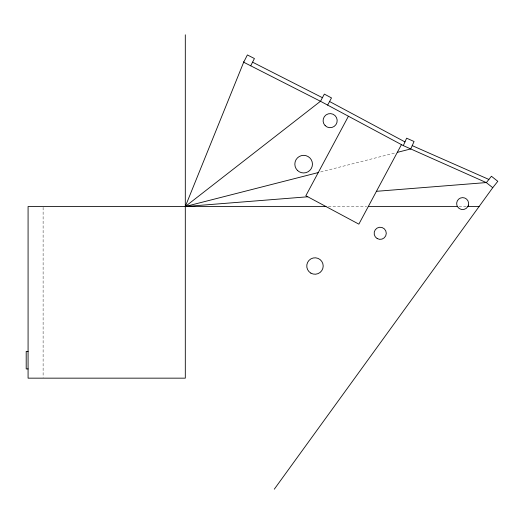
<?xml version="1.0" encoding="UTF-8"?>
<svg xmlns="http://www.w3.org/2000/svg" width="524" height="524" viewBox="0 0 524 524"><rect width="100%" height="100%" fill="white"/><g stroke="black" fill="none" stroke-linecap="round" stroke-linejoin="round"><path stroke-width="0.39" stroke-dasharray="2.62 1.97" d="M320.636 171.957L395.712 152.779M328.404 206.522L366.662 206.522M459.031 206.522L466.255 206.522M43.112 207.34L43.112 377.346"/><path stroke-width="0.79" d="M243.804 61.93L185.306 206.522L307.771 196.782M410.751 148.94L403.316 145.626L406.624 138.185L414.065 141.5L410.751 148.94L486.357 182.634L492.743 187.69L274.288 489.193M243.686 62.225L247.38 54.941L254.422 58.544L250.708 65.795M243.45 62.107L320.505 101.289L324.336 94.104L331.496 97.922L327.664 105.108L403.316 145.626M348.434 116.23L305.846 195.747L358.855 224.141L401.45 144.624M486.357 182.634L491.42 176.254L497.8 181.311L492.743 187.69M320.112 101.551L185.306 206.522L318.264 172.56M397.297 152.373L410.475 149.006M376.442 191.312L486.285 182.575M325.961 206.522L28.08 206.522L28.08 378.158L185.306 378.158L185.306 34.807M368.293 206.522L457.419 206.522M467.86 206.522L479.093 206.522M28.08 351.381L26.2 351.381L26.2 368.922L28.08 368.922M412.231 145.626L488.892 179.444M252.568 62.173L322.424 97.7M320.505 101.289L327.664 105.108M329.576 101.512L404.967 141.906M468.43 205.159L467.827 206.607A5.993 5.993 0 0 1 457.452 206.607L456.856 205.159A5.993 5.993 0 0 1 462.64 197.62A5.993 5.993 0 0 1 468.43 205.159M297.416 170.379A8.81 8.81 0 0 0 312.153 166.429A8.81 8.81 0 0 0 301.366 155.641A8.81 8.81 0 0 0 297.416 170.379M310.87 273.135A8.22 8.22 0 0 0 323.197 266.015A8.22 8.22 0 0 0 310.87 258.895A8.22 8.22 0 0 0 310.87 273.135M325.155 125.629A7.048 7.048 0 0 0 336.945 122.465A7.048 7.048 0 0 0 328.312 113.839A7.048 7.048 0 0 0 325.155 125.629M377.175 238.558A6.065 6.065 0 0 0 386.28 233.298A6.065 6.065 0 0 0 377.175 228.045A6.065 6.065 0 0 0 377.175 238.558"/></g></svg>
